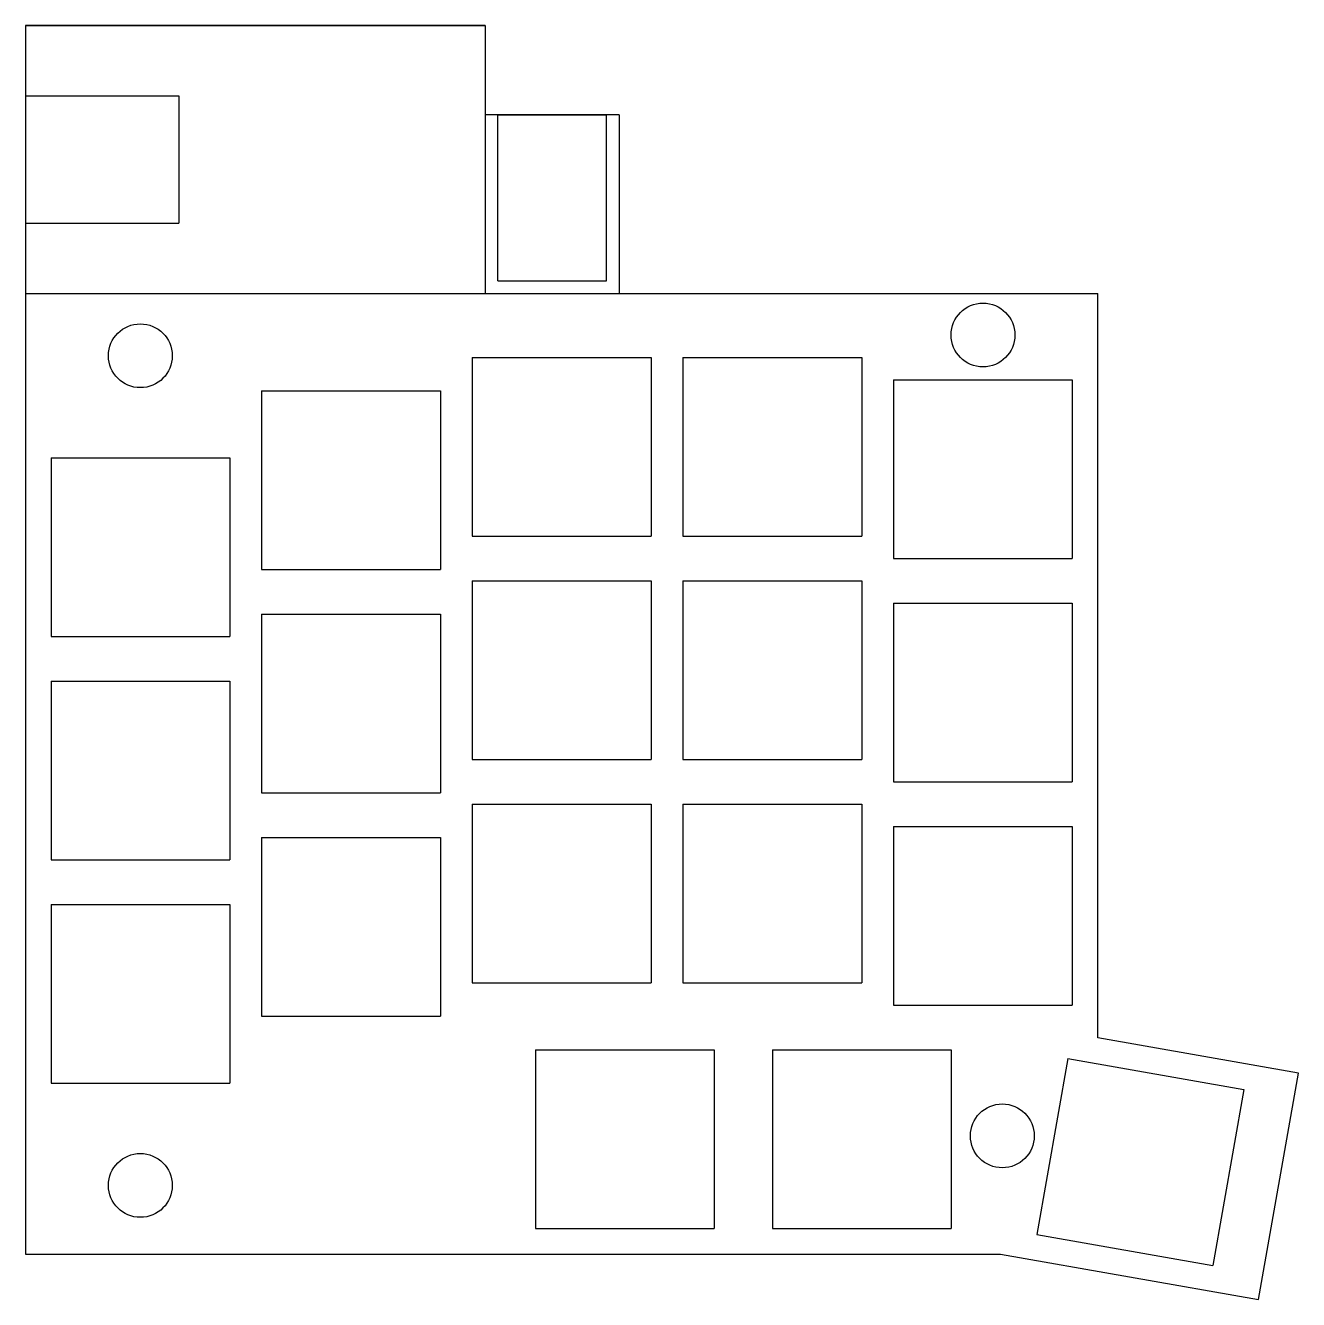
# Model space of a CAD drawing. Extents: x -49.2 to 50.5, y -38.8 to 61.
import ezdxf

# ---------------------------------------------------------------- set-up
doc = ezdxf.new("R2010")
doc.units = 0
doc.header["$MEASUREMENT"] = 0
doc.layers.add('MODELSKETCH_VISIBLE', color=7, linetype='CONTINUOUS')

msp = doc.modelspace()

# ---------------------------------------------------------------- linework, layer by layer
at = {"layer": 'MODELSKETCH_VISIBLE'}
for p, q in [((-49.192, 61.021), (-49.192, 40.021)), ((-49.192, 61.021), (-13.192, 61.021)), ((-49.192, 61.021), (-49.192, -35.229)), ((-13.192, 61.021), (-49.192, 61.021)), ((-13.192, 61.021), (-13.192, 40.021)), ((-49.192, 55.521), (-37.192, 55.521)), ((-49.192, 55.521), (-49.192, 45.521)), ((-37.192, 55.521), (-37.192, 45.521)), ((-2.692, 54.021), (-13.192, 54.021)), ((-12.192, 41.021), (-12.192, 54.021)), ((-12.192, 54.021), (-3.692, 54.021)), ((-3.692, 41.021), (-3.692, 54.021)), ((-2.692, 54.021), (-2.692, 40.021)), ((-49.192, 45.521), (-37.192, 45.521)), ((-12.192, 41.021), (-3.692, 41.021)), ((-49.192, 40.021), (-13.192, 40.021)), ((-13.192, 40.021), (34.808, 40.021)), ((34.808, -18.296), (34.808, 40.021)), ((-14.192, 35.021), (-14.192, 21.021)), ((-14.192, 35.021), (-0.192, 35.021)), ((-0.192, 35.021), (-0.192, 21.021)), ((2.308, 35.021), (2.308, 21.021)), ((2.308, 35.021), (16.308, 35.021)), ((16.308, 35.021), (16.308, 21.021)), ((18.808, 33.271), (18.808, 19.271)), ((18.808, 33.271), (32.808, 33.271)), ((32.808, 33.271), (32.808, 19.271)), ((-30.692, 32.396), (-16.692, 32.396)), ((-30.692, 32.396), (-30.692, 18.396)), ((-16.692, 32.396), (-16.692, 18.396)), ((-47.192, 27.146), (-33.192, 27.146)), ((-47.192, 27.146), (-47.192, 13.146)), ((-33.192, 27.146), (-33.192, 13.146)), ((-14.192, 21.021), (-0.192, 21.021)), ((2.308, 21.021), (16.308, 21.021)), ((18.808, 19.271), (32.808, 19.271)), ((-30.692, 18.396), (-16.692, 18.396)), ((-14.192, 17.521), (-14.192, 3.521)), ((-14.192, 17.521), (-0.192, 17.521)), ((-0.192, 17.521), (-0.192, 3.521)), ((2.308, 17.521), (2.308, 3.521)), ((2.308, 17.521), (16.308, 17.521)), ((16.308, 17.521), (16.308, 3.521)), ((18.808, 15.771), (32.808, 15.771)), ((18.808, 15.771), (18.808, 1.771)), ((32.808, 15.771), (32.808, 1.771)), ((-30.692, 14.896), (-30.692, 0.896)), ((-30.692, 14.896), (-16.692, 14.896)), ((-16.692, 14.896), (-16.692, 0.896)), ((-47.192, 13.146), (-33.192, 13.146)), ((-47.192, 9.646), (-47.192, -4.354)), ((-47.192, 9.646), (-33.192, 9.646)), ((-33.192, 9.646), (-33.192, -4.354)), ((-14.192, 3.521), (-0.192, 3.521)), ((2.308, 3.521), (16.308, 3.521)), ((18.808, 1.771), (32.808, 1.771)), ((-30.692, 0.896), (-16.692, 0.896)), ((-14.192, 0.021), (-14.192, -13.979)), ((-14.192, 0.021), (-0.192, 0.021)), ((-0.192, 0.021), (-0.192, -13.979)), ((2.308, 0.021), (16.308, 0.021)), ((2.308, 0.021), (2.308, -13.979)), ((16.308, 0.021), (16.308, -13.979)), ((18.808, -1.729), (32.808, -1.729)), ((18.808, -1.729), (18.808, -15.729)), ((32.808, -1.729), (32.808, -15.729)), ((-30.692, -2.604), (-16.692, -2.604)), ((-30.692, -2.604), (-30.692, -16.604)), ((-16.692, -2.604), (-16.692, -16.604)), ((-47.192, -4.354), (-33.192, -4.354)), ((-47.192, -7.854), (-47.192, -21.854)), ((-47.192, -7.854), (-33.192, -7.854)), ((-33.192, -7.854), (-33.192, -21.854)), ((-14.192, -13.979), (-0.192, -13.979)), ((2.308, -13.979), (16.308, -13.979)), ((18.808, -15.729), (32.808, -15.729)), ((-30.692, -16.604), (-16.692, -16.604)), ((50.525, -21.068), (34.808, -18.296)), ((-9.242, -19.229), (-9.242, -33.229)), ((-9.242, -19.229), (4.758, -19.229)), ((4.758, -19.229), (4.758, -33.229)), ((9.321, -19.229), (23.321, -19.229)), ((9.321, -19.229), (9.321, -33.229)), ((23.321, -19.229), (23.321, -33.229)), ((32.451, -19.912), (30.02, -33.699)), ((32.451, -19.912), (46.239, -22.343)), ((-47.192, -21.854), (-33.192, -21.854)), ((47.4, -38.794), (50.525, -21.068)), ((46.239, -22.343), (43.808, -36.13)), ((-9.242, -33.229), (4.758, -33.229)), ((9.321, -33.229), (23.321, -33.229)), ((30.02, -33.699), (43.808, -36.13)), ((-49.192, -35.229), (27.181, -35.229)), ((27.181, -35.229), (47.4, -38.794))]:
    msp.add_line(p, q, dxfattribs=at)
for centre in [(25.808, 36.771), (-40.192, 35.146), (27.321, -25.975), (-40.192, -29.854)]:
    msp.add_circle(centre, 2.5, dxfattribs=at)

doc.saveas('drawing.dxf')
